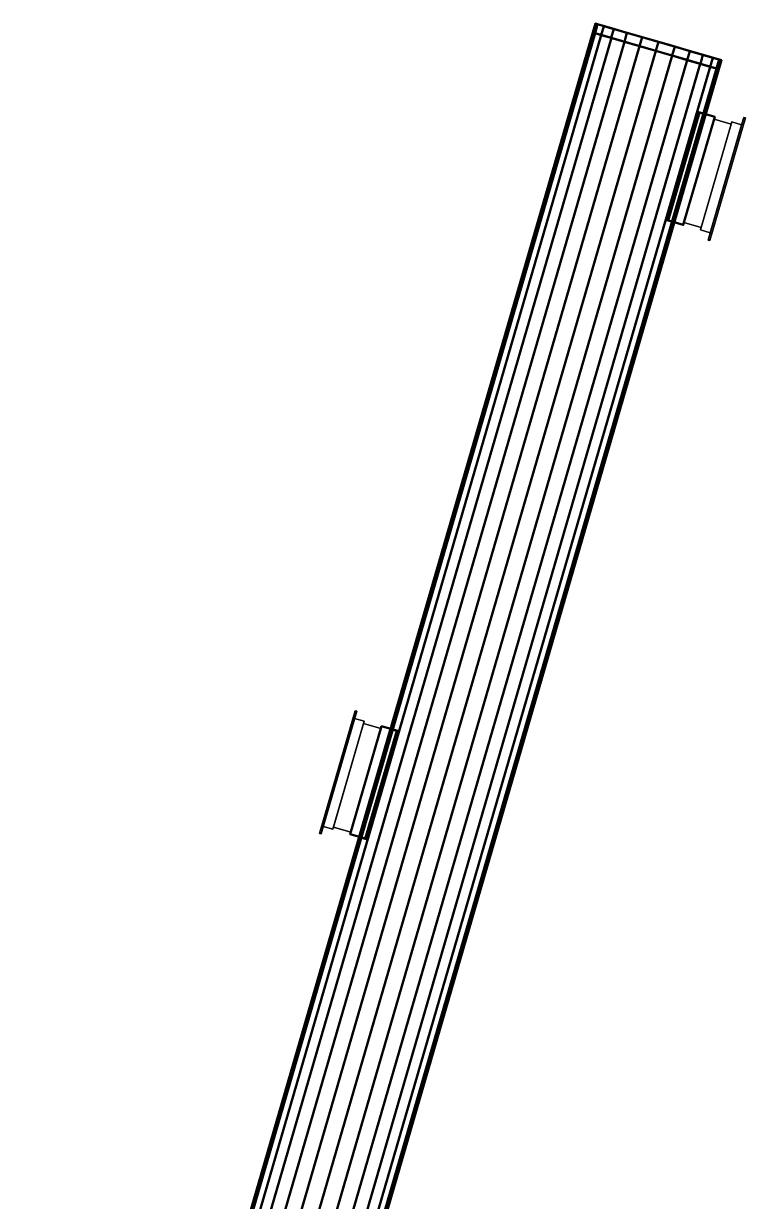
# Model space of a CAD drawing. Header units: inches. Extents: x -1654 to 1344, y -1538 to 36.
# Drawn here: x -1123.8 to -1046.7, y -190.9 to -65.2 of the extents above; entities that cross this region are included whole.
import ezdxf

# ---------------------------------------------------------------- set-up
doc = ezdxf.new("R2010")
doc.units = ezdxf.units.IN
doc.header["$MEASUREMENT"] = 0
doc.linetypes.add('Center', pattern=[1.25, 0.25, -0.1875, 0.625, -0.1875])
for name, color, linetype, lineweight in [('M-HVAC-CDFF', 3, 'Continuous', 30), ('M-HVAC-CDFF-SA', 3, 'Continuous', 30), ('M-HVAC-DUCT', 1, 'Center', 30), ('M-HVAC-DUCT-SA', 1, 'Continuous', 50)]:
    doc.layers.add(name, color=color, linetype=linetype, lineweight=lineweight)

# ---------------------------------------------------------------- blocks, each defined once
blk = doc.blocks.new('Supply Diffuser - Sidewall - 12 x 6-842530-_3D_')
at = {"layer": 'M-HVAC-CDFF'}
mesh = blk.add_polyface(dxfattribs=at)
corners = [(-5.75, 3, 2.75), (5.75, 3, 2.75), (5.75, 3, -2.75), (-5.75, 3, -2.75)]
mesh.append_faces([[corners[k] for k in face] for face in [(2, 3, 0, 1)]])
mesh = blk.add_polyface(dxfattribs=at)
corners = [(-5.75, 3, 2.75), (-5.75, 3, -2.75), (-5.75, 1.078125, -2.75), (-5.75, 1.078125, 2.75)]
mesh.append_faces([[corners[k] for k in face] for face in [(2, 3, 0, 1)]])
mesh = blk.add_polyface(dxfattribs=at)
corners = [(-5.75, 3, -2.75), (5.75, 3, -2.75), (5.75, 1.078125, -2.75), (-5.75, 1.078125, -2.75)]
mesh.append_faces([[corners[k] for k in face] for face in [(2, 3, 0, 1)]])
mesh = blk.add_polyface(dxfattribs=at)
corners = [(5.75, 3, 2.75), (-5.75, 3, 2.75), (-5.75, 1.078125, 2.75), (5.75, 1.078125, 2.75)]
mesh.append_faces([[corners[k] for k in face] for face in [(2, 3, 0, 1)]])
mesh = blk.add_polyface(dxfattribs=at)
corners = [(5.75, 3, -2.75), (5.75, 3, 2.75), (5.75, 1.078125, 2.75), (5.75, 1.078125, -2.75)]
mesh.append_faces([[corners[k] for k in face] for face in [(2, 3, 0, 1)]])
mesh = blk.add_polyface(dxfattribs=at)
corners = [(-6, 1.078125, 3), (6, 1.078125, 3), (6, 1.078125, -3), (-6, 1.078125, -3), (-5.75, 1.078125, 2.75), (-5.75, 1.078125, -2.75), (5.75, 1.078125, -2.75), (5.75, 1.078125, 2.75)]
mesh.append_faces([[corners[k] for k in face] for face in [(3, 5, 6, 2), (2, 6, 7, 1)]], dxfattribs={"vtx0": -1, "vtx2": -1})
mesh.append_faces([[corners[k] for k in face] for face in [(4, 5, 3, 0), (7, 4, 0, 1)]], dxfattribs={"vtx1": -1, "vtx3": -1})
mesh = blk.add_polyface(dxfattribs=at)
corners = [(-6, 1.078125, 3), (-6, 1.078125, -3), (-6, 0, -3), (-6, 0, 3)]
mesh.append_faces([[corners[k] for k in face] for face in [(2, 3, 0, 1)]])
mesh = blk.add_polyface(dxfattribs=at)
corners = [(-6, 1.078125, -3), (6, 1.078125, -3), (6, 0, -3), (-6, 0, -3)]
mesh.append_faces([[corners[k] for k in face] for face in [(2, 3, 0, 1)]])
mesh = blk.add_polyface(dxfattribs=at)
corners = [(6, 1.078125, 3), (-6, 1.078125, 3), (-6, 0, 3), (6, 0, 3)]
mesh.append_faces([[corners[k] for k in face] for face in [(2, 3, 0, 1)]])
mesh = blk.add_polyface(dxfattribs=at)
corners = [(6, 1.078125, -3), (6, 1.078125, 3), (6, 0, 3), (6, 0, -3)]
mesh.append_faces([[corners[k] for k in face] for face in [(2, 3, 0, 1)]])
mesh = blk.add_polyface(dxfattribs=at)
corners = [(6.8125, 0, 3.8125), (6.8125, 0, -3.8125), (-6.8125, 0, -3.8125), (-6.8125, 0, 3.8125), (-6, 0, 3), (-6, 0, -3), (6, 0, -3), (6, 0, 3)]
mesh.append_faces([[corners[k] for k in face] for face in [(3, 4, 5, 2), (2, 5, 6, 1)]], dxfattribs={"vtx0": -1, "vtx2": -1})
mesh.append_faces([[corners[k] for k in face] for face in [(7, 4, 3, 0), (6, 7, 0, 1)]], dxfattribs={"vtx1": -1, "vtx3": -1})
mesh = blk.add_polyface(dxfattribs=at)
corners = [(-6.8125, -0.1875, 3.8125), (6.8125, -0.1875, 3.8125), (6.8125, 0, 3.8125), (-6.8125, 0, 3.8125)]
mesh.append_faces([[corners[k] for k in face] for face in [(3, 0, 1, 2)]])
mesh = blk.add_polyface(dxfattribs=at)
corners = [(-6.8125, -0.1875, -3.8125), (-6.8125, -0.1875, 3.8125), (-6.8125, 0, 3.8125), (-6.8125, 0, -3.8125)]
mesh.append_faces([[corners[k] for k in face] for face in [(0, 1, 2, 3)]])
mesh = blk.add_polyface(dxfattribs=at)
corners = [(6.8125, -0.1875, -3.8125), (-6.8125, -0.1875, -3.8125), (-6.8125, 0, -3.8125), (6.8125, 0, -3.8125)]
mesh.append_faces([[corners[k] for k in face] for face in [(3, 0, 1, 2)]])
mesh = blk.add_polyface(dxfattribs=at)
corners = [(6.8125, -0.1875, 3.8125), (-6.8125, -0.1875, 3.8125), (-6.8125, -0.1875, -3.8125), (6.8125, -0.1875, -3.8125)]
mesh.append_faces([[corners[k] for k in face] for face in [(3, 0, 1, 2)]])
mesh = blk.add_polyface(dxfattribs=at)
corners = [(6.8125, -0.1875, 3.8125), (6.8125, -0.1875, -3.8125), (6.8125, 0, -3.8125), (6.8125, 0, 3.8125)]
mesh.append_faces([[corners[k] for k in face] for face in [(0, 1, 2, 3)]])
blk = doc.blocks.new('Round Endcap - Standard-841446-_3D_')
at = {"layer": 'M-HVAC-DUCT', "color": 8, "linetype": 'Continuous', "lineweight": 50}
mesh = blk.add_polyface(dxfattribs=at)
corners = [(0, 0, 7), (0, 1.81, 6.76), (0, 3.5, 6.06), (0, 4.95, 4.95), (0, 6.06, 3.5), (0, 6.76, 1.81), (0, 7), (0, 6.76, -1.81), (0, 6.06, -3.5), (0, 4.95, -4.95), (0, 3.5, -6.06), (0, 1.81, -6.76), (0, 0, -7), (0, -1.81, -6.76), (0, -3.5, -6.06), (0, -4.95, -4.95), (0, -6.06, -3.5), (0, -6.76, -1.81), (0, -7), (0, -6.76, 1.81), (0, -6.06, 3.5), (0, -4.95, 4.95), (0, -3.5, 6.06), (0, -1.81, 6.76)]
mesh.append_faces([[corners[k] for k in face] for face in [(2, 12, 1), (3, 6, 2)]], dxfattribs={"vtx0": -1, "vtx1": -1, "color": 8})
mesh.append_faces([[corners[k] for k in face] for face in [(12, 17, 0, 1)]], dxfattribs={"vtx0": -1, "vtx1": -1, "vtx3": -1, "color": 8})
mesh.append_faces([[corners[k] for k in face] for face in [(17, 21, 22)]], dxfattribs={"vtx0": -1, "vtx2": -1, "color": 8})
mesh.append_faces([[corners[k] for k in face] for face in [(12, 7, 8, 9)]], dxfattribs={"vtx0": -1, "vtx3": -1, "color": 8})
mesh.append_faces([[corners[k] for k in face] for face in [(18, 19, 17)]], dxfattribs={"vtx1": -1, "color": 8})
mesh.append_faces([[corners[k] for k in face] for face in [(20, 21, 17, 19)]], dxfattribs={"vtx1": -1, "vtx2": -1, "color": 8})
mesh.append_faces([[corners[k] for k in face] for face in [(6, 7, 12, 2)]], dxfattribs={"vtx1": -1, "vtx2": -1, "vtx3": -1, "color": 8})
mesh.append_faces([[corners[k] for k in face] for face in [(10, 11, 12, 9), (4, 5, 6, 3)]], dxfattribs={"vtx2": -1, "color": 8})
mesh.append_faces([[corners[k] for k in face] for face in [(12, 13, 14, 17), (22, 23, 0, 17)]], dxfattribs={"vtx2": -1, "vtx3": -1, "color": 8})
mesh.append_faces([[corners[k] for k in face] for face in [(14, 15, 16, 17)]], dxfattribs={"vtx3": -1, "color": 8})
mesh = blk.add_polyface(dxfattribs=at)
corners = [(0, 7), (0, 6.76, 1.81), (0, 6.06, 3.5), (0, 4.95, 4.95), (0, 3.5, 6.06), (0, 1.81, 6.76), (0, 0, 7), (1, 0, 7), (1, 1.81, 6.76), (1, 3.5, 6.06), (1, 4.95, 4.95), (1, 6.06, 3.5), (1, 6.76, 1.81), (1, 7)]
mesh.append_faces([[corners[k] for k in face] for face in [(1, 12, 13, 0)]], dxfattribs={"vtx0": -1, "color": 8})
mesh.append_faces([[corners[k] for k in face] for face in [(5, 8, 9, 4), (10, 3, 4, 9), (2, 11, 12, 1), (11, 2, 3, 10)]], dxfattribs={"vtx0": -1, "vtx2": -1, "color": 8})
mesh.append_faces([[corners[k] for k in face] for face in [(6, 7, 8, 5)]], dxfattribs={"vtx2": -1, "color": 8})
mesh = blk.add_polyface(dxfattribs=at)
corners = [(0, 0, -7), (0, 1.81, -6.76), (0, 3.5, -6.06), (0, 4.95, -4.95), (0, 6.06, -3.5), (0, 6.76, -1.81), (0, 7), (1, 7), (1, 6.76, -1.81), (1, 6.06, -3.5), (1, 4.95, -4.95), (1, 3.5, -6.06), (1, 1.81, -6.76), (1, 0, -7)]
mesh.append_faces([[corners[k] for k in face] for face in [(5, 8, 9, 4), (10, 3, 4, 9), (2, 11, 12, 1)]], dxfattribs={"vtx0": -1, "vtx2": -1, "color": 8})
mesh.append_faces([[corners[k] for k in face] for face in [(2, 3, 10, 11)]], dxfattribs={"vtx1": -1, "vtx3": -1, "color": 8})
mesh.append_faces([[corners[k] for k in face] for face in [(6, 7, 8, 5)]], dxfattribs={"vtx2": -1, "color": 8})
mesh.append_faces([[corners[k] for k in face] for face in [(12, 13, 0, 1)]], dxfattribs={"vtx3": -1, "color": 8})
mesh = blk.add_polyface(dxfattribs=at)
corners = [(1, 0, 7), (1, -1.81, 6.76), (1, -3.5, 6.06), (1, -4.95, 4.95), (1, -6.06, 3.5), (1, -6.76, 1.81), (1, -7), (1, -6.76, -1.81), (1, -6.06, -3.5), (1, -4.95, -4.95), (1, -3.5, -6.06), (1, -1.81, -6.76), (1, 0, -7), (1, 1.81, -6.76), (1, 3.5, -6.06), (1, 4.95, -4.95), (1, 6.06, -3.5), (1, 6.76, -1.81), (1, 7), (1, 6.76, 1.81), (1, 6.06, 3.5), (1, 4.95, 4.95), (1, 3.5, 6.06), (1, 1.81, 6.76)]
mesh.append_faces([[corners[k] for k in face] for face in [(10, 8, 9)]], dxfattribs={"vtx0": -1, "color": 8})
mesh.append_faces([[corners[k] for k in face] for face in [(23, 11, 22)]], dxfattribs={"vtx0": -1, "vtx1": -1, "color": 8})
mesh.append_faces([[corners[k] for k in face] for face in [(6, 23, 1, 2)]], dxfattribs={"vtx0": -1, "vtx1": -1, "vtx3": -1, "color": 8})
mesh.append_faces([[corners[k] for k in face] for face in [(17, 21, 22)]], dxfattribs={"vtx0": -1, "vtx2": -1, "color": 8})
mesh.append_faces([[corners[k] for k in face] for face in [(11, 16, 17, 22), (6, 10, 11, 23)]], dxfattribs={"vtx0": -1, "vtx2": -1, "vtx3": -1, "color": 8})
mesh.append_faces([[corners[k] for k in face] for face in [(17, 19, 20, 21)]], dxfattribs={"vtx0": -1, "vtx3": -1, "color": 8})
mesh.append_faces([[corners[k] for k in face] for face in [(0, 1, 23)]], dxfattribs={"vtx1": -1, "color": 8})
mesh.append_faces([[corners[k] for k in face] for face in [(15, 16, 11, 14), (2, 3, 6)]], dxfattribs={"vtx1": -1, "vtx2": -1, "color": 8})
mesh.append_faces([[corners[k] for k in face] for face in [(4, 5, 6, 3), (17, 18, 19)]], dxfattribs={"vtx2": -1, "color": 8})
mesh.append_faces([[corners[k] for k in face] for face in [(6, 7, 8, 10)]], dxfattribs={"vtx2": -1, "vtx3": -1, "color": 8})
mesh.append_faces([[corners[k] for k in face] for face in [(11, 12, 13, 14)]], dxfattribs={"vtx3": -1, "color": 8})
mesh = blk.add_polyface(dxfattribs=at)
corners = [(0, -7), (0, -6.76, -1.81), (0, -6.06, -3.5), (0, -4.95, -4.95), (0, -3.5, -6.06), (0, -1.81, -6.76), (0, 0, -7), (1, 0, -7), (1, -1.81, -6.76), (1, -3.5, -6.06), (1, -4.95, -4.95), (1, -6.06, -3.5), (1, -6.76, -1.81), (1, -7)]
mesh.append_faces([[corners[k] for k in face] for face in [(5, 8, 9, 4), (10, 3, 4, 9), (2, 11, 12, 1), (11, 2, 3, 10)]], dxfattribs={"vtx0": -1, "vtx2": -1, "color": 8})
mesh.append_faces([[corners[k] for k in face] for face in [(6, 7, 8, 5)]], dxfattribs={"vtx2": -1, "color": 8})
mesh.append_faces([[corners[k] for k in face] for face in [(12, 13, 0, 1)]], dxfattribs={"vtx3": -1, "color": 8})
mesh = blk.add_polyface(dxfattribs=at)
corners = [(0, 0, 7), (0, -1.81, 6.76), (0, -3.5, 6.06), (0, -4.95, 4.95), (0, -6.06, 3.5), (0, -6.76, 1.81), (0, -7), (1, -7), (1, -6.76, 1.81), (1, -6.06, 3.5), (1, -4.95, 4.95), (1, -3.5, 6.06), (1, -1.81, 6.76), (1, 0, 7)]
mesh.append_faces([[corners[k] for k in face] for face in [(1, 12, 13, 0)]], dxfattribs={"vtx0": -1, "color": 8})
mesh.append_faces([[corners[k] for k in face] for face in [(5, 8, 9, 4), (10, 3, 4, 9), (2, 11, 12, 1), (11, 2, 3, 10)]], dxfattribs={"vtx0": -1, "vtx2": -1, "color": 8})
mesh.append_faces([[corners[k] for k in face] for face in [(6, 7, 8, 5)]], dxfattribs={"vtx2": -1, "color": 8})
blk = doc.blocks.new('Rectangular Takeoff - Standard-935832-_3D_')
at = {"layer": 'M-HVAC-DUCT', "color": 8, "linetype": 'Continuous', "lineweight": 50}
mesh = blk.add_polyface(dxfattribs=at)
corners = [(-0.92, -6, 3), (-0.92, 6, 3), (-0.92, 6, -3), (-0.92, -6, -3)]
mesh.append_faces([[corners[k] for k in face] for face in [(2, 3, 0, 1)]], dxfattribs={"color": 8})
mesh = blk.add_polyface(dxfattribs=at)
corners = [(-0.92, 6, -3), (1, 6, -3), (1, -6, -3), (-0.92, -6, -3)]
mesh.append_faces([[corners[k] for k in face] for face in [(3, 0, 1, 2)]], dxfattribs={"color": 8})
mesh = blk.add_polyface(dxfattribs=at)
corners = [(-0.92, 6, 3), (1, 6, 3), (1, 6, -3), (-0.92, 6, -3)]
mesh.append_faces([[corners[k] for k in face] for face in [(3, 0, 1, 2)]], dxfattribs={"color": 8})
mesh = blk.add_polyface(dxfattribs=at)
corners = [(1, -6, 3), (1, 6, 3), (-0.92, 6, 3), (-0.92, -6, 3)]
mesh.append_faces([[corners[k] for k in face] for face in [(1, 2, 3, 0)]], dxfattribs={"color": 8})
mesh = blk.add_polyface(dxfattribs=at)
corners = [(1, -6, 3), (1, -6, -3), (1, 6, -3), (1, 6, 3)]
mesh.append_faces([[corners[k] for k in face] for face in [(3, 0, 1, 2)]], dxfattribs={"color": 8})
mesh = blk.add_polyface(dxfattribs=at)
corners = [(-0.92, -6, -3), (1, -6, -3), (1, -6, 3), (-0.92, -6, 3)]
mesh.append_faces([[corners[k] for k in face] for face in [(3, 0, 1, 2)]], dxfattribs={"color": 8})
blk = doc.blocks.new('Rectangular Takeoff - Standard-935962-_3D_')
at = {"layer": 'M-HVAC-DUCT', "color": 8, "linetype": 'Continuous', "lineweight": 50}
mesh = blk.add_polyface(dxfattribs=at)
corners = [(-0.92, 6, 3), (-0.92, 6, -3), (-0.92, -6, -3), (-0.92, -6, 3)]
mesh.append_faces([[corners[k] for k in face] for face in [(0, 1, 2, 3)]], dxfattribs={"color": 8})
mesh = blk.add_polyface(dxfattribs=at)
corners = [(-0.92, 6, -3), (-0.92, 6, 3), (1, 6, 3), (1, 6, -3)]
mesh.append_faces([[corners[k] for k in face] for face in [(3, 0, 1, 2)]], dxfattribs={"color": 8})
mesh = blk.add_polyface(dxfattribs=at)
corners = [(-0.92, -6, -3), (-0.92, 6, -3), (1, 6, -3), (1, -6, -3)]
mesh.append_faces([[corners[k] for k in face] for face in [(3, 0, 1, 2)]], dxfattribs={"color": 8})
mesh = blk.add_polyface(dxfattribs=at)
corners = [(1, 6, 3), (-0.92, 6, 3), (-0.92, -6, 3), (1, -6, 3)]
mesh.append_faces([[corners[k] for k in face] for face in [(1, 2, 3, 0)]], dxfattribs={"color": 8})
mesh = blk.add_polyface(dxfattribs=at)
corners = [(1, 6, 3), (1, -6, 3), (1, -6, -3), (1, 6, -3)]
mesh.append_faces([[corners[k] for k in face] for face in [(3, 0, 1, 2)]], dxfattribs={"color": 8})
mesh = blk.add_polyface(dxfattribs=at)
corners = [(-0.92, -6, 3), (-0.92, -6, -3), (1, -6, -3), (1, -6, 3)]
mesh.append_faces([[corners[k] for k in face] for face in [(3, 0, 1, 2)]], dxfattribs={"color": 8})

msp = doc.modelspace()

# ---------------------------------------------------------------- linework, layer by layer
at = {"layer": 'M-HVAC-DUCT', "color": 5}
for p, q in [((-1056.26, -68.11, 1356), (-1055.98, -67.15, 1356)), ((-1117.05, -277.23, 1356), (-1056.26, -68.11, 1356)), ((-1117.05, -277.23, 1356), (-1056.26, -68.11, 1356))]:
    msp.add_line(p, q, dxfattribs=at)

# ---------------------------------------------------------------- block references
at = {"layer": 'M-HVAC-CDFF-SA'}
for p, rotation in [((-1048.77, -81.75, 1356), 73.79013128408278), ((-1090.1, -145.1, 1356), 253.7901312840831)]:
    msp.add_blockref('Supply Diffuser - Sidewall - 12 x 6-842530-_3D_', p, dxfattribs=dict(at, rotation=rotation))
at = {"layer": 'M-HVAC-DUCT-SA', "color": 8, "rotation": 73.79013128408342}
msp.add_blockref('Round Endcap - Standard-841446-_3D_', (-1056.26, -68.11, 1356), dxfattribs=at)
at = {"layer": 'M-HVAC-DUCT-SA', "color": 8, "extrusion": (0, 0, -1)}
for name, p, rotation in [('Rectangular Takeoff - Standard-935832-_3D_', (1052.61, -80.64, -1356), 196.2098687159166), ('Rectangular Takeoff - Standard-935962-_3D_', (1086.25, -146.21, -1356), 16.20986871591659)]:
    msp.add_blockref(name, p, dxfattribs=dict(at, rotation=rotation))

# ---------------------------------------------------------------- meshes
at = {"layer": 'M-HVAC-DUCT-SA', "color": 8}
mesh = msp.add_polyface(dxfattribs=at)
corners = [(-1123.77, -275.27, 1356), (-1123.55, -275.34, 1357.81), (-1122.87, -275.54, 1359.5), (-1121.81, -275.85, 1360.95), (-1120.41, -276.25, 1362.06), (-1118.79, -276.72, 1362.76), (-1117.05, -277.23, 1363), (-1056.26, -68.11, 1363), (-1058, -67.6, 1362.76), (-1059.62, -67.13, 1362.06), (-1061.01, -66.73, 1360.95), (-1062.08, -66.42, 1359.5), (-1062.75, -66.22, 1357.81), (-1062.98, -66.16, 1356)]
mesh.append_faces([[corners[k] for k in face] for face in [(7, 8, 5, 6)]], dxfattribs={"vtx1": -1, "color": 8})
mesh.append_faces([[corners[k] for k in face] for face in [(8, 9, 4, 5), (3, 4, 9, 10), (11, 12, 1, 2), (2, 3, 10, 11)]], dxfattribs={"vtx1": -1, "vtx3": -1, "color": 8})
mesh.append_faces([[corners[k] for k in face] for face in [(12, 13, 0, 1)]], dxfattribs={"vtx3": -1, "color": 8})
mesh = msp.add_polyface(dxfattribs=at)
corners = [(-1117.05, -277.23, 1349), (-1118.79, -276.72, 1349.24), (-1120.41, -276.25, 1349.94), (-1121.81, -275.85, 1351.05), (-1122.87, -275.54, 1352.5), (-1123.55, -275.34, 1354.19), (-1123.77, -275.27, 1356), (-1062.98, -66.16, 1356), (-1062.75, -66.22, 1354.19), (-1062.08, -66.42, 1352.5), (-1061.01, -66.73, 1351.05), (-1059.62, -67.13, 1349.94), (-1058, -67.6, 1349.24), (-1056.26, -68.11, 1349)]
mesh.append_faces([[corners[k] for k in face] for face in [(7, 8, 5, 6)]], dxfattribs={"vtx1": -1, "color": 8})
mesh.append_faces([[corners[k] for k in face] for face in [(8, 9, 4, 5), (3, 4, 9, 10), (11, 12, 1, 2), (2, 3, 10, 11)]], dxfattribs={"vtx1": -1, "vtx3": -1, "color": 8})
mesh.append_faces([[corners[k] for k in face] for face in [(12, 13, 0, 1)]], dxfattribs={"vtx3": -1, "color": 8})
mesh = msp.add_polyface(dxfattribs=at)
corners = [(-1049.54, -70.06, 1356), (-1049.77, -70, 1354.19), (-1050.44, -69.8, 1352.5), (-1051.51, -69.49, 1351.05), (-1052.9, -69.09, 1349.94), (-1054.52, -68.62, 1349.24), (-1056.26, -68.11, 1349), (-1058, -67.6, 1349.24), (-1059.62, -67.13, 1349.94), (-1061.01, -66.73, 1351.05), (-1062.08, -66.42, 1352.5), (-1062.75, -66.22, 1354.19), (-1062.98, -66.16, 1356), (-1062.75, -66.22, 1357.81), (-1062.08, -66.42, 1359.5), (-1061.01, -66.73, 1360.95), (-1059.62, -67.13, 1362.06), (-1058, -67.6, 1362.76), (-1056.26, -68.11, 1363), (-1054.52, -68.62, 1362.76), (-1052.9, -69.09, 1362.06), (-1051.51, -69.49, 1360.95), (-1050.44, -69.8, 1359.5), (-1049.77, -70, 1357.81)]
mesh.append_faces([[corners[k] for k in face] for face in [(11, 9, 10), (16, 13, 14, 15)]], dxfattribs={"vtx0": -1, "color": 8})
mesh.append_faces([[corners[k] for k in face] for face in [(20, 23, 19)]], dxfattribs={"vtx0": -1, "vtx1": -1, "color": 8})
mesh.append_faces([[corners[k] for k in face] for face in [(18, 6, 12, 17)]], dxfattribs={"vtx0": -1, "vtx1": -1, "vtx2": -1, "color": 8})
mesh.append_faces([[corners[k] for k in face] for face in [(7, 11, 12, 6), (13, 16, 17, 12)]], dxfattribs={"vtx0": -1, "vtx2": -1, "color": 8})
mesh.append_faces([[corners[k] for k in face] for face in [(11, 7, 8, 9)]], dxfattribs={"vtx0": -1, "vtx3": -1, "color": 8})
mesh.append_faces([[corners[k] for k in face] for face in [(4, 5, 2, 3), (22, 23, 20, 21)]], dxfattribs={"vtx1": -1, "color": 8})
mesh.append_faces([[corners[k] for k in face] for face in [(0, 1, 6, 18)]], dxfattribs={"vtx1": -1, "vtx2": -1, "vtx3": -1, "color": 8})
mesh.append_faces([[corners[k] for k in face] for face in [(5, 6, 1, 2), (23, 0, 18, 19)]], dxfattribs={"vtx1": -1, "vtx3": -1, "color": 8})
mesh = msp.add_polyface(dxfattribs=at)
corners = [(-1117.05, -277.23, 1363), (-1115.31, -277.73, 1362.76), (-1113.69, -278.2, 1362.06), (-1112.3, -278.61, 1360.95), (-1111.23, -278.92, 1359.5), (-1110.56, -279.12, 1357.81), (-1110.33, -279.18, 1356), (-1049.54, -70.06, 1356), (-1049.77, -70, 1357.81), (-1050.44, -69.8, 1359.5), (-1051.51, -69.49, 1360.95), (-1052.9, -69.09, 1362.06), (-1054.52, -68.62, 1362.76), (-1056.26, -68.11, 1363)]
mesh.append_faces([[corners[k] for k in face] for face in [(8, 9, 4, 5), (3, 4, 9, 10), (11, 12, 1, 2), (2, 3, 10, 11)]], dxfattribs={"vtx1": -1, "vtx3": -1, "color": 8})
mesh.append_faces([[corners[k] for k in face] for face in [(6, 7, 8, 5)]], dxfattribs={"vtx2": -1, "color": 8})
mesh.append_faces([[corners[k] for k in face] for face in [(12, 13, 0, 1)]], dxfattribs={"vtx3": -1, "color": 8})
mesh = msp.add_polyface(dxfattribs=at)
corners = [(-1110.33, -279.18, 1356), (-1110.56, -279.12, 1354.19), (-1111.23, -278.92, 1352.5), (-1112.3, -278.61, 1351.05), (-1113.69, -278.2, 1349.94), (-1115.31, -277.73, 1349.24), (-1117.05, -277.23, 1349), (-1056.26, -68.11, 1349), (-1054.52, -68.62, 1349.24), (-1052.9, -69.09, 1349.94), (-1051.51, -69.49, 1351.05), (-1050.44, -69.8, 1352.5), (-1049.77, -70, 1354.19), (-1049.54, -70.06, 1356)]
mesh.append_faces([[corners[k] for k in face] for face in [(7, 8, 5, 6)]], dxfattribs={"vtx1": -1, "color": 8})
mesh.append_faces([[corners[k] for k in face] for face in [(8, 9, 4, 5), (3, 4, 9, 10), (11, 12, 1, 2), (2, 3, 10, 11)]], dxfattribs={"vtx1": -1, "vtx3": -1, "color": 8})
mesh.append_faces([[corners[k] for k in face] for face in [(12, 13, 0, 1)]], dxfattribs={"vtx3": -1, "color": 8})
mesh = msp.add_polyface(dxfattribs=at)
corners = [(-1051.82, -74.62, 1353), (-1055.17, -86.14, 1353), (-1055.17, -86.14, 1359), (-1051.82, -74.62, 1359)]
mesh.append_faces([[corners[k] for k in face] for face in [(2, 3, 0, 1)]], dxfattribs={"color": 8})
mesh = msp.add_polyface(dxfattribs=at)
corners = [(-1051.82, -74.62, 1359), (-1055.17, -86.14, 1359), (-1054.93, -86.21, 1359), (-1051.59, -74.69, 1359)]
mesh.append_faces([[corners[k] for k in face] for face in [(0, 1, 2, 3)]], dxfattribs={"color": 8})
mesh = msp.add_polyface(dxfattribs=at)
corners = [(-1055.17, -86.14, 1353), (-1051.82, -74.62, 1353), (-1051.59, -74.69, 1353), (-1054.93, -86.21, 1353)]
mesh.append_faces([[corners[k] for k in face] for face in [(3, 0, 1, 2)]], dxfattribs={"color": 8})
mesh = msp.add_polyface(dxfattribs=at)
corners = [(-1054.29, -86.4, 1356), (-1050.94, -74.88, 1356), (-1051.1, -74.83, 1357.54), (-1051.59, -74.69, 1359), (-1054.93, -86.21, 1359), (-1054.45, -86.35, 1357.54)]
mesh.append_faces([[corners[k] for k in face] for face in [(5, 0, 1, 2), (2, 3, 4, 5)]], dxfattribs={"vtx3": -1, "color": 8})
mesh = msp.add_polyface(dxfattribs=at)
corners = [(-1050.94, -74.88, 1356), (-1054.29, -86.4, 1356), (-1054.45, -86.35, 1354.46), (-1054.93, -86.21, 1353), (-1051.59, -74.69, 1353), (-1051.1, -74.83, 1354.46)]
mesh.append_faces([[corners[k] for k in face] for face in [(2, 3, 4, 5), (5, 0, 1, 2)]], dxfattribs={"vtx3": -1, "color": 8})
mesh = msp.add_polyface(dxfattribs=at)
corners = [(-1051.82, -74.62, 1353), (-1051.82, -74.62, 1359), (-1051.59, -74.69, 1359), (-1051.1, -74.83, 1357.54), (-1050.94, -74.88, 1356), (-1051.1, -74.83, 1354.46), (-1051.59, -74.69, 1353)]
mesh.append_faces([[corners[k] for k in face] for face in [(3, 1, 2)]], dxfattribs={"vtx0": -1, "color": 8})
mesh.append_faces([[corners[k] for k in face] for face in [(4, 0, 1, 3)]], dxfattribs={"vtx0": -1, "vtx2": -1, "color": 8})
mesh.append_faces([[corners[k] for k in face] for face in [(5, 6, 0, 4)]], dxfattribs={"vtx2": -1, "color": 8})
mesh = msp.add_polyface(dxfattribs=at)
corners = [(-1055.17, -86.14, 1359), (-1055.17, -86.14, 1353), (-1054.93, -86.21, 1353), (-1054.45, -86.35, 1354.46), (-1054.29, -86.4, 1356), (-1054.45, -86.35, 1357.54), (-1054.93, -86.21, 1359)]
mesh.append_faces([[corners[k] for k in face] for face in [(3, 1, 2)]], dxfattribs={"vtx0": -1, "color": 8})
mesh.append_faces([[corners[k] for k in face] for face in [(4, 0, 1, 3)]], dxfattribs={"vtx0": -1, "vtx2": -1, "color": 8})
mesh.append_faces([[corners[k] for k in face] for face in [(5, 6, 0, 4)]], dxfattribs={"vtx2": -1, "color": 8})
mesh = msp.add_polyface(dxfattribs=at)
corners = [(-1084.58, -140.45, 1356), (-1087.93, -151.97, 1356), (-1087.77, -152.02, 1357.54), (-1087.28, -152.16, 1359), (-1083.93, -140.64, 1359), (-1084.42, -140.5, 1357.54)]
mesh.append_faces([[corners[k] for k in face] for face in [(2, 3, 4, 5), (5, 0, 1, 2)]], dxfattribs={"vtx3": -1, "color": 8})
mesh = msp.add_polyface(dxfattribs=at)
corners = [(-1087.93, -151.97, 1356), (-1084.58, -140.45, 1356), (-1084.42, -140.5, 1354.46), (-1083.93, -140.64, 1353), (-1087.28, -152.16, 1353), (-1087.77, -152.02, 1354.46)]
mesh.append_faces([[corners[k] for k in face] for face in [(5, 0, 1, 2), (2, 3, 4, 5)]], dxfattribs={"vtx3": -1, "color": 8})
mesh = msp.add_polyface(dxfattribs=at)
corners = [(-1087.05, -152.23, 1359), (-1083.7, -140.71, 1359), (-1083.93, -140.64, 1359), (-1087.28, -152.16, 1359)]
mesh.append_faces([[corners[k] for k in face] for face in [(3, 0, 1, 2)]], dxfattribs={"color": 8})
mesh = msp.add_polyface(dxfattribs=at)
corners = [(-1083.7, -140.71, 1353), (-1087.05, -152.23, 1353), (-1087.28, -152.16, 1353), (-1083.93, -140.64, 1353)]
mesh.append_faces([[corners[k] for k in face] for face in [(0, 1, 2, 3)]], dxfattribs={"color": 8})
mesh = msp.add_polyface(dxfattribs=at)
corners = [(-1083.7, -140.71, 1353), (-1083.7, -140.71, 1359), (-1087.05, -152.23, 1359), (-1087.05, -152.23, 1353)]
mesh.append_faces([[corners[k] for k in face] for face in [(0, 1, 2, 3)]], dxfattribs={"color": 8})
mesh = msp.add_polyface(dxfattribs=at)
corners = [(-1083.7, -140.71, 1359), (-1083.7, -140.71, 1353), (-1083.93, -140.64, 1353), (-1084.42, -140.5, 1354.46), (-1084.58, -140.45, 1356), (-1084.42, -140.5, 1357.54), (-1083.93, -140.64, 1359)]
mesh.append_faces([[corners[k] for k in face] for face in [(6, 0, 5)]], dxfattribs={"vtx1": -1, "color": 8})
mesh.append_faces([[corners[k] for k in face] for face in [(0, 1, 4, 5)]], dxfattribs={"vtx1": -1, "vtx3": -1, "color": 8})
mesh.append_faces([[corners[k] for k in face] for face in [(1, 2, 3, 4)]], dxfattribs={"vtx3": -1, "color": 8})
mesh = msp.add_polyface(dxfattribs=at)
corners = [(-1087.05, -152.23, 1353), (-1087.05, -152.23, 1359), (-1087.28, -152.16, 1359), (-1087.77, -152.02, 1357.54), (-1087.93, -151.97, 1356), (-1087.77, -152.02, 1354.46), (-1087.28, -152.16, 1353)]
mesh.append_faces([[corners[k] for k in face] for face in [(4, 0, 1, 3)]], dxfattribs={"vtx0": -1, "vtx2": -1, "color": 8})
mesh.append_faces([[corners[k] for k in face] for face in [(5, 6, 0, 4), (1, 2, 3)]], dxfattribs={"vtx2": -1, "color": 8})

doc.saveas('drawing.dxf')
